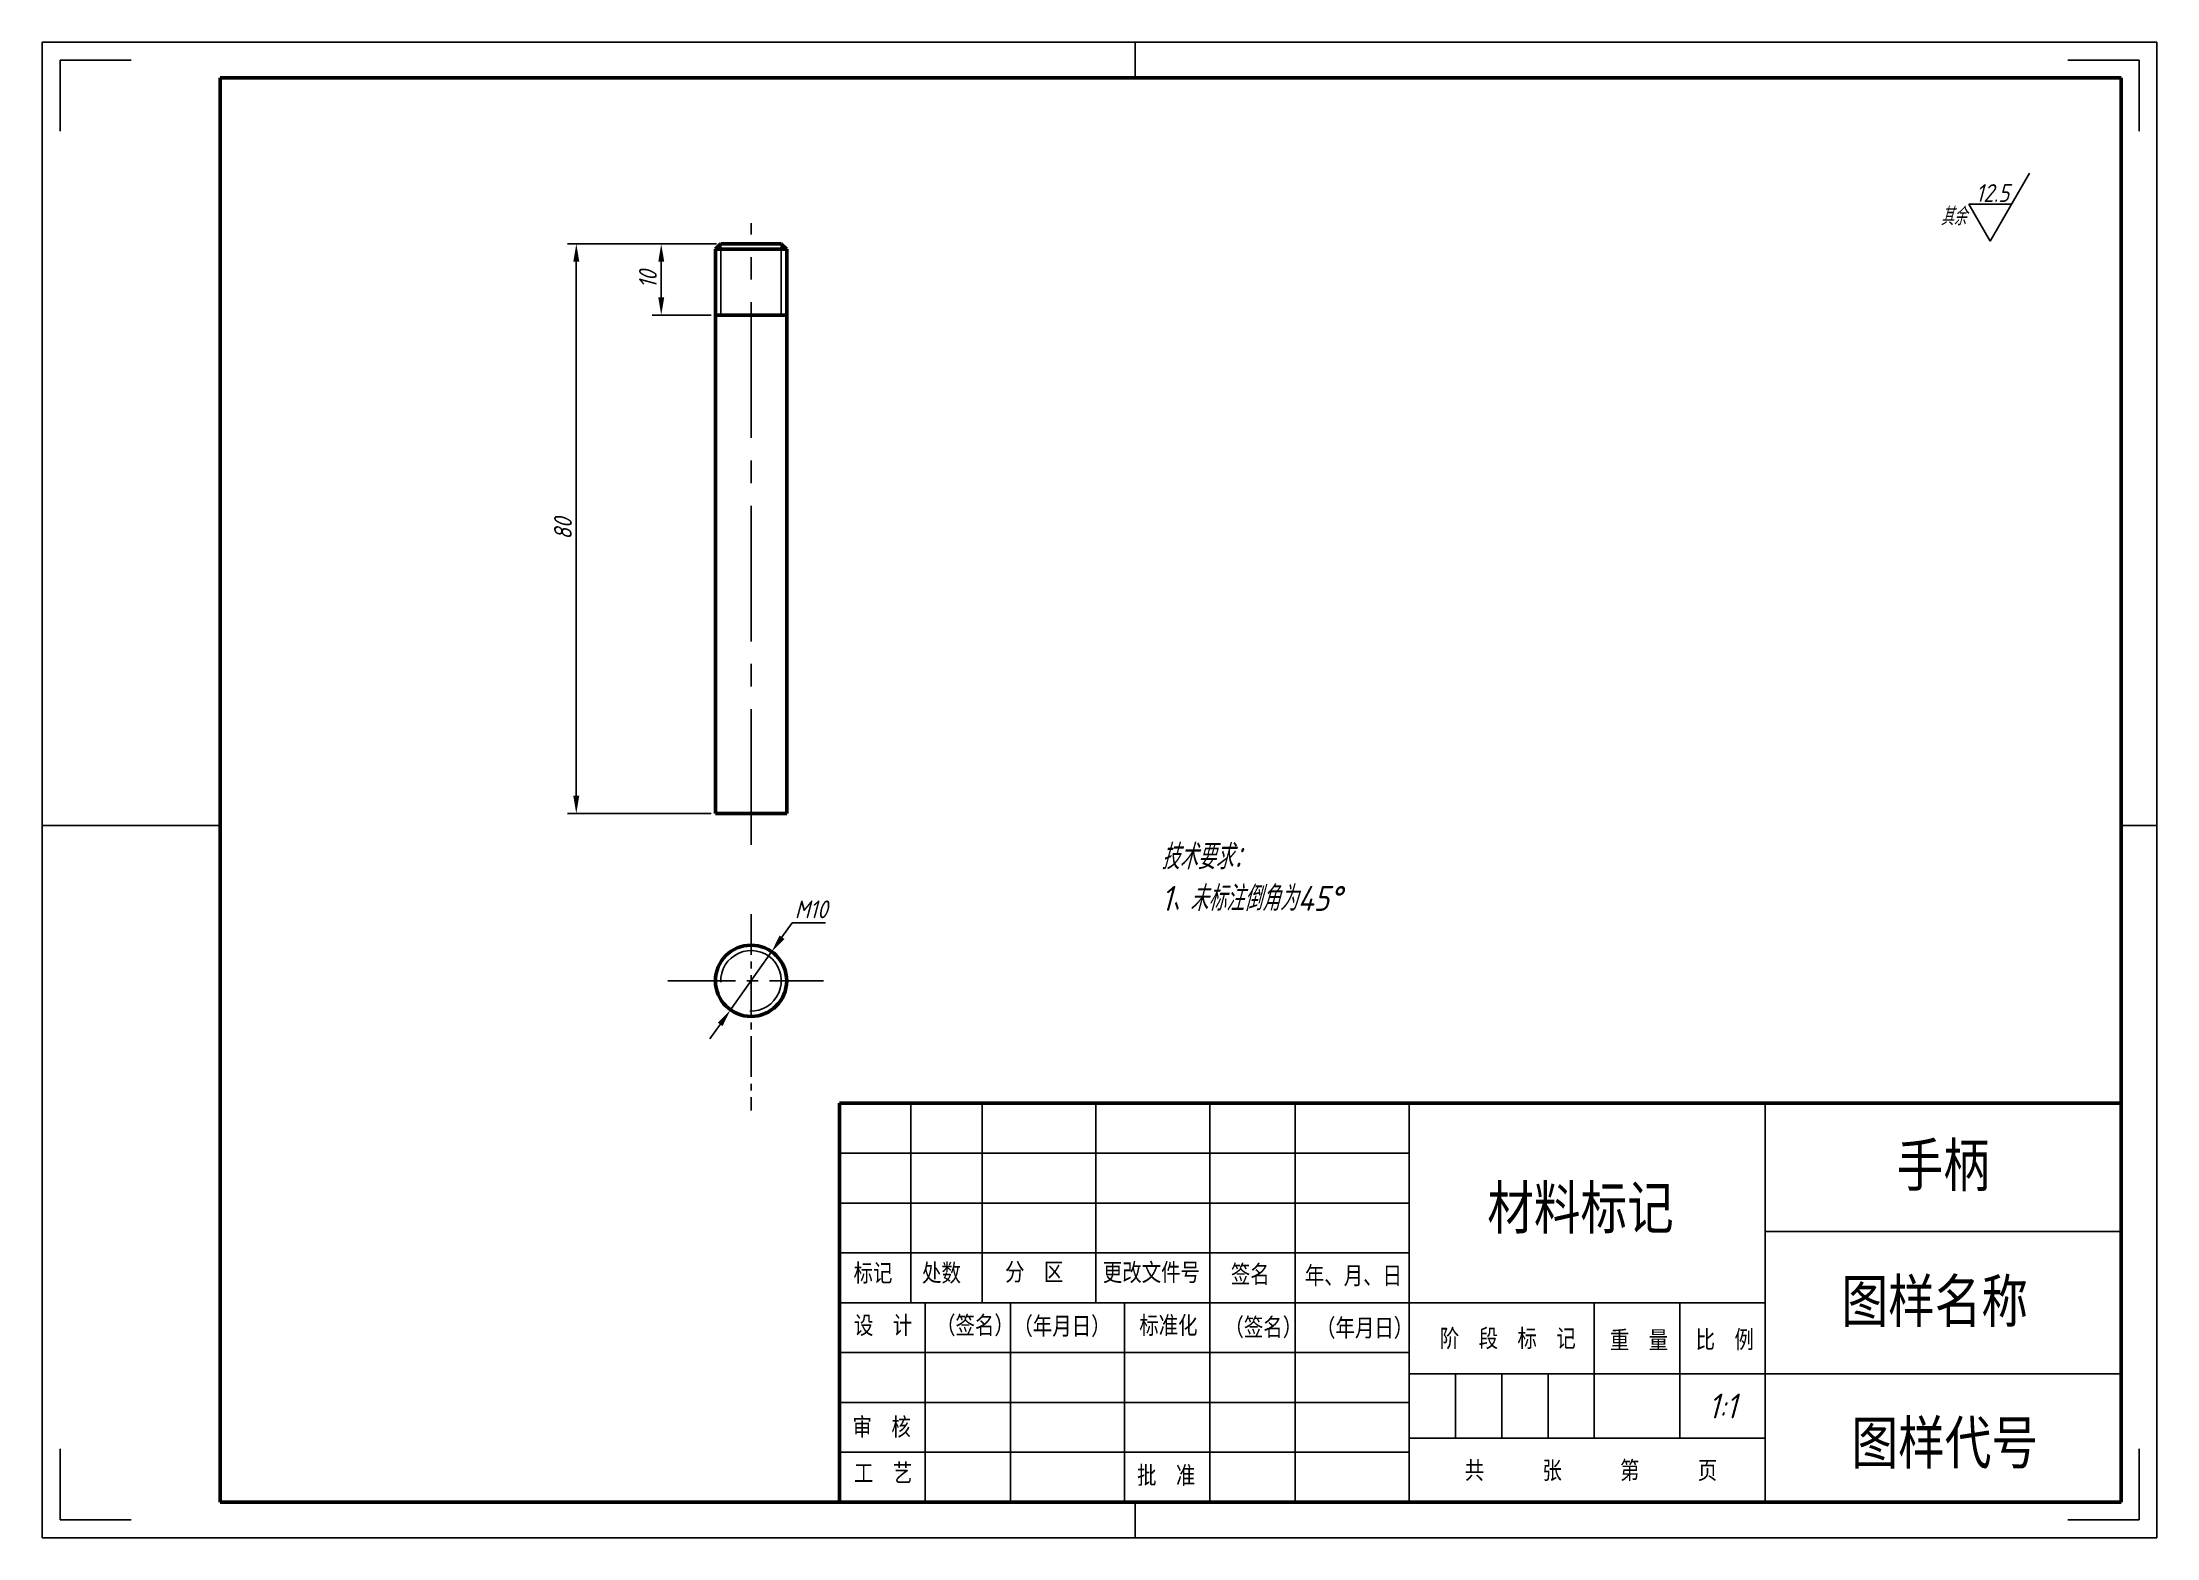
# Model space of a CAD drawing. Header units: millimetres. Extents: x 407 to 2617, y 333 to 543.
# Drawn here: x 2320.1 to 2617.1, y 333.1 to 543.1 of the extents above; entities outside this region: 1.
import ezdxf
from ezdxf.enums import TextEntityAlignment as Align

# ---------------------------------------------------------------- set-up
doc = ezdxf.new("R2010")
doc.units = ezdxf.units.MM
doc.linetypes.add('CENTER2', pattern=[28.575, 19.05, -3.175, 3.175, -3.175])
doc.layers.get('0').update_dxf_attribs({"lineweight": 50})
for name, color, linetype, lineweight in [('中心线', 1, 'CENTER2', 25), ('粗实线', 7, 'Continuous', 50), ('细实线', 7, 'Continuous', 25)]:
    doc.layers.add(name, color=color, linetype=linetype, lineweight=lineweight)
doc.layers.add('图框', color=7, linetype='Continuous')
doc.layers.add('标题栏', color=7, linetype='Continuous')
doc.styles.add('3.5', font='gbeitc.shx', dxfattribs={"height": 3.5, "bigfont": 'gbcbig.shx'})
doc.styles.get("Standard").update_dxf_attribs({"font": 'gbeitc.shx', "height": 2.5, "bigfont": 'gbcbig.shx'})
doc.styles.add('工程字-35', font='gbeitc.shx', dxfattribs={"width": 0.8, "height": 3.5, "bigfont": 'gbcbig.shx'})
doc.dimstyles.new('ISO-35', dxfattribs={"dimtxt": 2.5, "dimasz": 2.5, "dimexe": 1.25, "dimexo": 0.625, "dimtad": 1, "dimtoh": 1, "dimdsep": 46, "dimtxsty": 'Standard', "dimcen": 2.5, "dimadec": 0, "dimazin": 0, "dimtfac": 1, "dimtmove": 0, "dimatfit": 3, "dimfxl": 1, "dimarcsym": 0})

# ---------------------------------------------------------------- blocks, each defined once
blk = doc.blocks.new('最后2.5的粗糙度')
at = {"layer": '细实线'}
for p, q in [((0, 0), (5.5, 9.53)), ((3, 5.2), (-3, 5.2)), ((-3, 5.2), (0, 0))]:
    blk.add_line(p, q, dxfattribs=at)
blk.add_attdef('1.6', text='', height=2.5, dxfattribs=at).set_placement((0.3, 8), align=Align.TOP_CENTER)
blk = doc.blocks.new('*D79')
at = {"layer": 'Defpoints', "color": 0}
for p in [(2415.45, 514.82), (2407.08, 504.82), (2414.7, 504.82)]:
    blk.add_point(p, dxfattribs=at)
at = {"layer": '细实线', "color": 0, "lineweight": -2}
for p, q in [((2414.83, 514.82), (2405.83, 514.82)), ((2407.08, 512.32), (2407.08, 507.32)), ((2414.08, 504.82), (2405.83, 504.82))]:
    blk.add_line(p, q, dxfattribs=at)
at = {"layer": '细实线', "color": 0}
for points in [[(2406.67, 512.32), (2407.5, 512.32), (2407.08, 514.82)], [(2406.67, 507.32), (2407.5, 507.32), (2407.08, 504.82)]]:
    blk.add_solid(points, dxfattribs=at)
at = {"layer": '细实线', "color": 0, "insert": (2405.21, 509.82), "char_height": 2.5, "attachment_point": 5, "rotation": 90}
blk.add_mtext('10', dxfattribs=at)
blk = doc.blocks.new('*D80')
at = {"layer": 'Defpoints', "color": 0}
for p in [(2414.58, 514.82), (2395.15, 434.82), (2414.7, 434.82)]:
    blk.add_point(p, dxfattribs=at)
at = {"layer": '细实线', "color": 0, "lineweight": -2}
for p, q in [((2413.95, 514.82), (2393.9, 514.82)), ((2395.15, 512.32), (2395.15, 437.32)), ((2414.08, 434.82), (2393.9, 434.82))]:
    blk.add_line(p, q, dxfattribs=at)
at = {"layer": '细实线', "color": 0}
for points in [[(2394.73, 512.32), (2395.57, 512.32), (2395.15, 514.82)], [(2394.73, 437.32), (2395.57, 437.32), (2395.15, 434.82)]]:
    blk.add_solid(points, dxfattribs=at)
at = {"layer": '细实线', "color": 0, "insert": (2393.28, 474.82), "char_height": 2.5, "attachment_point": 5, "rotation": 90}
blk.add_mtext('80', dxfattribs=at)
blk = doc.blocks.new('*D81')
at = {"layer": 'Defpoints', "color": 0}
for p in [(2422.59, 415.42), (2416.81, 407.26)]:
    blk.add_point(p, dxfattribs=at)
at = {"layer": '细实线', "color": 0, "lineweight": -2}
for p, q in [((2425.49, 419.49), (2424.04, 417.46)), ((2430.17, 419.49), (2425.49, 419.49)), ((2416.81, 407.26), (2422.59, 415.42)), ((2415.36, 405.22), (2413.92, 403.18))]:
    blk.add_line(p, q, dxfattribs=at)
at = {"layer": '细实线', "color": 0}
for points in [[(2423.7, 417.7), (2424.38, 417.21), (2422.59, 415.42)], [(2415.02, 405.46), (2415.7, 404.98), (2416.81, 407.26)]]:
    blk.add_solid(points, dxfattribs=at)
at = {"layer": '细实线', "color": 0, "insert": (2428.14, 421.37), "char_height": 2.5, "attachment_point": 5}
blk.add_mtext('M10', dxfattribs=at)

msp = doc.modelspace()

# ---------------------------------------------------------------- linework, layer by layer
at = {"layer": '中心线'}
msp.add_line((2419.701, 430.428), (2419.701, 517.71), dxfattribs=at)
at = {"layer": '中心线', "ltscale": 0.3}
msp.add_line((2419.701, 420.7), (2419.701, 393.131), dxfattribs=at)
at = {"layer": '中心线', "ltscale": 0.5}
msp.add_line((2407.986, 411.338), (2429.879, 411.338), dxfattribs=at)
at = {"layer": '图框'}
for p, q in [((2320.142, 543.131), (2617.142, 543.131)), ((2320.142, 333.131), (2320.142, 543.131)), ((2322.642, 540.631), (2332.642, 540.631)), ((2322.642, 540.631), (2322.642, 530.631)), ((2473.642, 543.131), (2473.642, 538.131)), ((2614.656, 540.637), (2604.656, 540.637)), ((2614.656, 540.637), (2614.656, 530.637)), ((2617.142, 543.131), (2617.142, 333.131)), ((2320.142, 433.131), (2345.142, 433.131)), ((2617.142, 433.131), (2612.142, 433.131)), ((2322.642, 335.631), (2322.642, 345.631)), ((2614.656, 335.626), (2614.656, 345.626)), ((2322.642, 335.631), (2332.642, 335.631)), ((2473.642, 338.131), (2473.642, 333.131)), ((2614.656, 335.626), (2604.656, 335.626)), ((2617.142, 333.131), (2320.142, 333.131))]:
    msp.add_line(p, q, dxfattribs=at)
at = {"layer": '标题栏'}
for p, q in [((2442.142, 394.131), (2442.142, 366.131)), ((2452.142, 394.131), (2452.142, 366.131)), ((2468.142, 394.131), (2468.142, 366.131)), ((2484.142, 394.131), (2484.142, 366.131)), ((2496.142, 394.131), (2496.142, 338.131)), ((2512.142, 394.131), (2512.142, 338.131)), ((2562.142, 338.131), (2562.142, 394.131)), ((2612.142, 394.131), (2612.142, 338.131)), ((2432.142, 387.131), (2512.142, 387.131)), ((2432.142, 380.131), (2512.142, 380.131)), ((2562.142, 376.131), (2612.142, 376.131)), ((2432.142, 373.131), (2512.142, 373.131)), ((2432.142, 366.131), (2562.142, 366.131)), ((2444.142, 366.131), (2444.142, 338.131)), ((2456.142, 366.131), (2456.142, 338.131)), ((2472.142, 366.131), (2472.142, 338.131)), ((2484.142, 366.131), (2484.142, 338.131)), ((2538.142, 347.131), (2538.142, 366.131)), ((2550.142, 347.131), (2550.142, 366.131)), ((2432.142, 359.131), (2512.142, 359.131)), ((2512.142, 356.131), (2562.142, 356.131)), ((2518.642, 356.131), (2518.642, 347.131)), ((2525.142, 356.131), (2525.142, 347.131)), ((2531.642, 356.131), (2531.642, 347.131)), ((2562.142, 356.131), (2612.142, 356.131)), ((2432.142, 352.131), (2512.142, 352.131)), ((2432.142, 345.131), (2512.142, 345.131)), ((2512.142, 347.131), (2562.142, 347.131)), ((2612.142, 338.131), (2432.142, 338.131))]:
    msp.add_line(p, q, dxfattribs=at)
at = {"layer": '粗实线'}
for p, q in [((2345.142, 538.131), (2612.142, 538.131)), ((2345.142, 338.131), (2345.142, 538.131)), ((2612.142, 538.131), (2612.142, 338.131)), ((2414.701, 514.071), (2415.451, 514.821)), ((2414.701, 514.071), (2414.701, 434.821)), ((2414.701, 514.071), (2424.701, 514.071)), ((2415.451, 514.821), (2419.701, 514.821)), ((2419.701, 514.821), (2423.951, 514.821)), ((2424.701, 514.071), (2423.951, 514.821)), ((2424.701, 434.821), (2424.701, 514.071)), ((2414.701, 504.821), (2424.701, 504.821)), ((2414.701, 434.821), (2419.701, 434.821)), ((2419.701, 434.821), (2424.701, 434.821)), ((2432.142, 394.131), (2612.142, 394.131)), ((2432.142, 338.131), (2432.142, 394.131)), ((2612.142, 338.131), (2345.142, 338.131))]:
    msp.add_line(p, q, dxfattribs=at)
msp.add_circle((2419.701, 411.338), 5, dxfattribs=at)
at = {"layer": '细实线'}
for p, q in [((2596.767, 520.413), (2590.767, 520.413)), ((2590.767, 520.413), (2593.767, 515.217)), ((2415.451, 514.821), (2415.451, 504.821)), ((2423.951, 514.821), (2423.951, 504.821))]:
    msp.add_line(p, q, dxfattribs=at)
msp.add_arc((2419.701, 411.338), 4.25, 267.62568, 182.79243, dxfattribs=at)

# ---------------------------------------------------------------- block references
msp.add_blockref('最后2.5的粗糙度', (2593.767, 515.217), dxfattribs=at).add_auto_attribs({'1.6': '12.5'})

# ---------------------------------------------------------------- texts
at = {"insert": (407.457, 505.805), "char_height": 2.5, "width": 70.09204, "attachment_point": 1}
msp.add_mtext('\\A1;', dxfattribs=at)
at = {"layer": '标题栏', "width": 93.01929, "attachment_point": 1, "style": '工程字-35'}
for s, insert, char_height in [('{\\fSimSun|b0|i0|c134|p2;材料标记}', (2523.109, 382.493), 6), ('{\\fSimSun|b0|i0|c134|p2;标记}', (2434.097, 371.572), 2.5), ('{\\fSimSun|b0|i0|c134|p2;处数}', (2443.718, 371.587), 2.5), ('{\\fSimSun|b0|i0|c134|p2;分\u3000区}', (2455.379, 371.711), 2.5), ('{\\fSimSun|b0|i0|c134|p2;更改文件号}', (2469.114, 371.656), 2.5), ('{\\fSimSun|b0|i0|c134|p2;签名}', (2487.098, 371.398), 2.5), ('{\\fSimSun|b0|i0|c134|p2;年、月、日}', (2497.493, 371.204), 2.5), ('{\\fSimSun|b0|i0|c134|p2;图样名称}', (2572.872, 369.367), 6), ('{\\fSimSun|b0|i0|c134|p2;设\u3000计}', (2434.156, 364.231), 2.5), ('{\\fSimSun|b0|i0|c134|p2;（签名）}', (2445.698, 364.231), 2.5), ('{\\fSimSun|b0|i0|c134|p2;\u3000（年月日）}', (2453.824, 364.117), 2.5), ('{\\fSimSun|b0|i0|c134|p2;标准化}', (2474.23, 364.217), 2.5), ('{\\fSimSun|b0|i0|c134|p2;（签名）}', (2486.197, 363.968), 2.5), ('{\\fSimSun|b0|i0|c134|p2;（年月日）}', (2499.065, 363.869), 2.5), ('{\\fSimSun|b0|i0|c134|p2;阶\u3000段\u3000标\u3000记}', (2516.446, 362.384), 2.5), ('{\\fSimSun|b0|i0|c134|p2;重\u3000量}', (2540.329, 362.155), 2.5), ('{\\fSimSun|b0|i0|c134|p2;比\u3000例}', (2552.381, 362.225), 2.5), ('{\\fSimSun|b0|i0|c134|p2;审\u3000核}', (2433.952, 349.963), 2.5), ('{\\fSimSun|b0|i0|c134|p2;图样代号}', (2574.275, 349.491), 6), ('{\\fSimSun|b0|i0|c134|p2;工\u3000艺}', (2434.156, 343.476), 2.5), ('{\\fSimSun|b0|i0|c134|p2;批\u3000准}', (2473.924, 343.159), 2.5), ('{\\fSimSun|b0|i0|c134|p2;共\u3000\u3000\u3000张\u3000\u3000\u3000第\u3000\u3000\u3000页}', (2519.939, 343.859), 2.5)]:
    msp.add_mtext(s, dxfattribs=dict(at, insert=insert, char_height=char_height))
at = {"layer": '细实线', "insert": (2588.598, 518.677), "char_height": 2.5, "width": 21.64921, "attachment_point": 5}
msp.add_mtext('其余', dxfattribs=at)
at = {"layer": '细实线', "char_height": 3.5, "style": '3.5'}
for s, insert, width, attachment_point in [('技术要求：\\P1、未标注倒角为45%%D', (2477.328, 430.496), 30.76696, 1), ('1:1', (2556.142, 351.631), 12, 5)]:
    msp.add_mtext(s, dxfattribs=dict(at, insert=insert, width=width, attachment_point=attachment_point))
at = {"layer": '细实线', "ltscale": 4, "insert": (2587.142, 385.131), "char_height": 6, "width": 50, "attachment_point": 5, "style": '工程字-35'}
msp.add_mtext('{\\fMicrosoft YaHei|b0|i0|c134|p34;手柄}', dxfattribs=at)

# ---------------------------------------------------------------- dimensions: what is measured, and where the dimension line sits
at = {"layer": '细实线'}
for base, p1, p2, picture, middle in [((2395.151, 434.821), (2414.576, 514.821), (2414.701, 434.821), '*D80', (2393.276, 474.821)), ((2407.082, 504.821), (2415.451, 514.821), (2414.701, 504.821), '*D79', (2405.207, 509.821))]:
    dim = msp.add_linear_dim(base=base, p1=p1, p2=p2, angle=90, dimstyle='ISO-35', dxfattribs=at)
    dim.commit()
    dim.dimension.update_dxf_attribs({"geometry": picture, "text_midpoint": middle})
dim = msp.add_diameter_dim_2p(p1=(2416.809, 407.259), p2=(2422.594, 415.416), text='M10', dimstyle='ISO-35', dxfattribs=at)
dim.commit()
dim.dimension.update_dxf_attribs({"geometry": '*D81', "text_midpoint": (2428.142, 421.37)})

doc.saveas('drawing.dxf')
